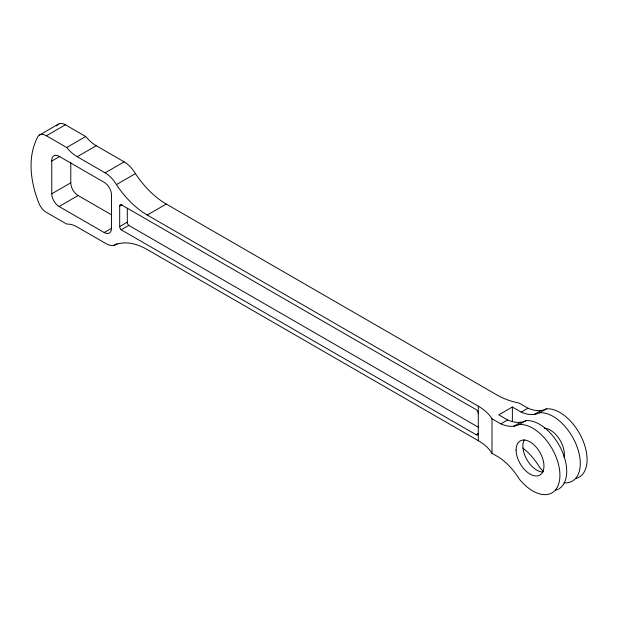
<?xml version="1.0" encoding="UTF-8"?>
<svg xmlns="http://www.w3.org/2000/svg" width="618" height="618" viewBox="0 0 618 618"><rect width="100%" height="100%" fill="white"/><g stroke="black" fill="none" stroke-linecap="round" stroke-linejoin="round"><path stroke-width="0.93" d="M478.402 433.403L476.123 434.724L121.151 229.78A3.075 1.777 60 0 1 119.691 226.567L119.691 206.126A3.075 1.777 60 0 1 120.973 204.573L476.146 409.634A3.075 1.777 60 0 1 478.293 413.017L478.293 440.688A57.644 33.279 0 0 1 491.982 453.295L498.687 457.165A46.118 26.628 60 0 1 519.159 478.904A38.432 22.186 60 0 0 559.923 475.257A38.432 22.186 60 0 0 519.159 424.551A45.554 26.304 60 0 1 515.157 425.964L513.937 426.165A46.118 26.628 60 0 1 500.835 423.886L491.99 418.772A57.644 33.279 0 0 0 478.293 406.165L147.246 215.041A69.177 39.938 60 0 1 116.416 184.597A23.059 13.31 60 0 0 105.114 172.831L77.219 156.725A30.745 17.752 60 0 1 66.698 147.509L46.389 135.782A13.449 7.764 60 0 0 37.258 137.799C27.292 157.814 30.622 181.476 38.277 201.692A13.449 7.764 60 0 0 44.65 211.341L66.698 224.071A30.745 17.752 60 0 1 77.219 227.015L105.516 243.353A23.059 13.31 60 0 0 113.797 245.524L113.897 245.462A69.177 39.938 60 0 1 147.246 249.556L478.293 440.688M478.718 427.44L128.76 225.385A3.075 1.777 60 0 1 127.3 222.171L127.3 208.235M478.293 406.165L478.293 413.728M491.982 453.295L491.99 418.772M39.305 135.126L58.331 124.141M46.389 135.782L65.408 124.797L85.717 136.524A30.745 17.752 60 0 0 96.246 145.74L124.141 161.846A23.059 13.31 60 0 1 135.435 173.619A69.177 39.938 60 0 0 166.273 204.056L497.32 395.18A57.644 33.279 0 0 0 519.159 403.083L528.011 408.197A46.118 26.628 60 0 0 541.113 410.476L542.334 410.275A45.554 26.304 60 0 0 546.335 408.861A38.432 22.186 60 0 1 582.658 439.823A38.432 22.186 60 0 1 576.061 478.448M66.698 147.509L85.717 136.524M111.642 228.251L104.195 232.546L59.089 206.505A10.375 5.995 60 0 1 51.75 193.789L51.75 161.051L60.023 156.277M77.219 156.725L96.246 145.74M51.75 193.789L70.776 182.812L70.776 162.588M105.114 172.831L124.141 161.846M59.089 206.505L78.107 195.52L111.526 214.809M116.416 184.597L135.435 173.619M119.691 206.126L121.97 204.805M119.691 226.567L127.3 222.171M121.151 229.78L128.76 225.385M147.246 215.041L166.273 204.056M113.797 245.524L117.111 243.608M546.335 408.861L539.545 412.785A45.554 26.304 60 0 1 535.536 414.191L534.323 414.4A46.118 26.628 60 0 1 521.221 412.121L512.368 407.007L498.78 414.856L507.633 419.962A46.118 26.628 60 0 0 520.735 422.248L521.955 422.04A45.554 26.304 60 0 0 525.957 420.626A38.432 22.186 60 0 1 561.105 448.992A38.432 22.186 60 0 1 558.757 488.931M500.835 423.886L507.633 419.962M521.221 412.121L528.011 408.197M513.937 426.165L520.735 422.248M534.323 414.4L541.113 410.476M519.159 424.551L525.957 420.626M512.368 407.007L512.368 421.391M558.031 489.317A38.432 22.186 60 0 1 555.675 490.213M542.99 472.059A19.699 11.371 60 0 1 526.976 459.769A19.699 11.371 60 0 1 524.334 439.753M544.249 428.259A19.699 11.371 60 0 1 558.966 438.479A19.699 11.371 60 0 1 564.033 457.451M51.75 161.051A10.398 6.002 60 0 1 58.64 156.037L104.195 182.341A10.375 5.995 60 0 1 111.534 195.049L111.534 228.312A10.375 5.995 60 0 1 104.195 232.546M78.107 195.52A10.375 5.995 60 0 1 70.776 182.812M522.82 448.027A46.118 26.628 60 0 1 539.545 467.131A38.432 22.186 60 0 0 543.4 471.48M539.545 412.785A38.432 22.186 60 0 1 577.39 447.664A38.432 22.186 60 0 1 564.002 482.836M56.655 125.987A13.449 7.764 60 0 1 65.408 124.797M478.293 433.465A3.075 1.777 59.9 0 1 476.123 434.724M516.107 449.958A19.699 11.371 60 0 0 536.996 475.953A19.699 11.371 60 0 0 536.996 448.096A19.699 11.371 60 0 0 516.107 449.958"/></g></svg>
